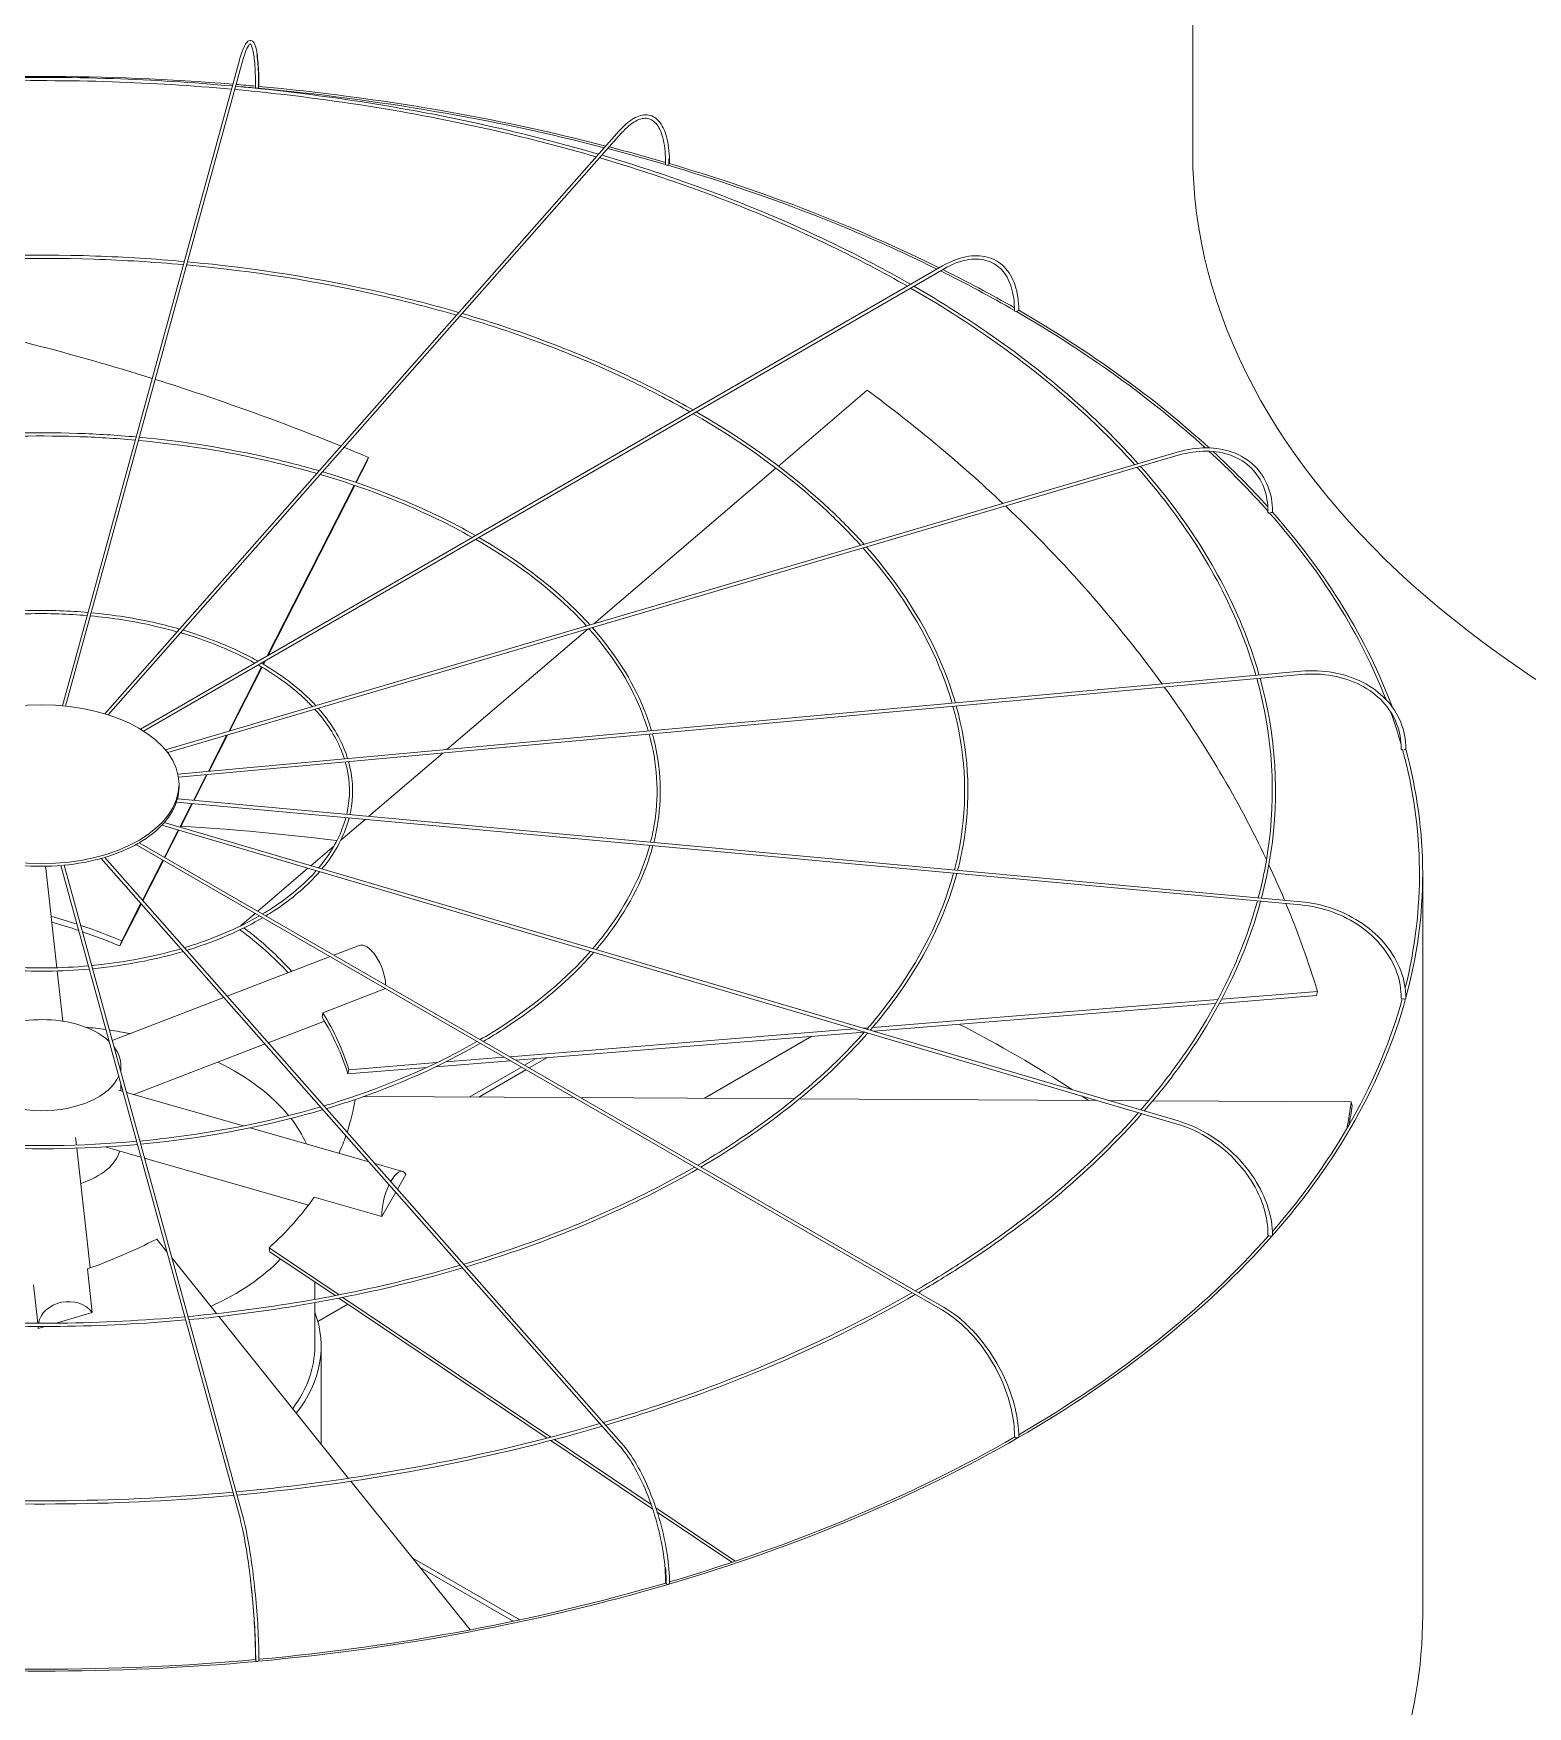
# Model space of a CAD drawing. Header units: millimetres. Extents: x -312439 to 477422, y -331570 to 212570.
# Drawn here: x 399646.1 to 399929.8, y 105899.3 to 106217 of the extents above; entities that cross this region are included whole.
import ezdxf

# ---------------------------------------------------------------- set-up
doc = ezdxf.new("R2010")
doc.units = ezdxf.units.MM

msp = doc.modelspace()

# ---------------------------------------------------------------- linework, layer by layer
at = {"color": 3, "linetype": 'Continuous', "lineweight": 0, "extrusion": (0, 0.816497, 0.57735)}
for p, q in [((399866.231, 106194.235), (399866.231, 106334.975)), ((399909.907, 105916.66), (399909.907, 106057.4))]:
    msp.add_line(p, q, dxfattribs=at)
at = {"color": 0, "linetype": 'Continuous', "lineweight": 0, "extrusion": (0, 0.816497, 0.57735)}
for p, q in [((399685.17, 106211.877), (399651.548, 106089.319)), ((399652.167, 106089.26), (399685.76, 106211.715)), ((399757.309, 106198.478), (399659.627, 106087.793)), ((399660.269, 106087.594), (399757.768, 106198.073)), ((399818.695, 106172.823), (399666.378, 106084.883)), ((399666.969, 106084.517), (399819.001, 106172.292)), ((399804.405, 106149.22), (399787.547, 106134.816)), ((399671.139, 106080.924), (399863.306, 106137.454)), ((399863.479, 106136.867), (399671.548, 106080.406)), ((399707.257, 106131.739), (399709.675, 106136.48)), ((399709.304, 106135.513), (399709.675, 106136.48)), ((399709.304, 106135.513), (399707.361, 106131.704)), ((399787.07, 106134.409), (399752.475, 106104.851)), ((399690.44, 106098.775), (399706.975, 106131.188)), ((399707.08, 106131.153), (399690.614, 106098.876)), ((399751.336, 106103.877), (399724.586, 106081.022)), ((399689.653, 106097.232), (399689.929, 106097.773)), ((399690.103, 106097.873), (399689.747, 106097.176)), ((399886.782, 106095.854), (399673.483, 106076.349)), ((399673.598, 106075.745), (399886.838, 106095.244)), ((399683.134, 106084.452), (399689.374, 106096.685)), ((399689.469, 106096.629), (399683.278, 106084.495)), ((399679.27, 106076.878), (399682.751, 106083.701)), ((399682.895, 106083.744), (399679.399, 106076.89)), ((399723.78, 106080.333), (399709.695, 106068.299)), ((399676.445, 106071.34), (399678.941, 106076.233)), ((399679.07, 106076.245), (399676.562, 106071.329)), ((399673.7, 106073.91), (399673.7, 106074.411)), ((399886.782, 106051.491), (399673.216, 106071.02)), ((399886.838, 106052.101), (399673.397, 106071.618)), ((399673.854, 106066.261), (399676.145, 106070.752)), ((399676.262, 106070.741), (399673.96, 106066.229)), ((399863.306, 106009.89), (399670.449, 106066.624)), ((399863.479, 106010.478), (399670.909, 106067.127)), ((399709.045, 106067.744), (399704.438, 106063.808)), ((399818.695, 105974.522), (399665.528, 106062.953)), ((399666.148, 106063.302), (399819.001, 105975.052)), ((399670.935, 106060.538), (399673.57, 106065.706)), ((399673.677, 106065.674), (399671.029, 106060.484)), ((399658.941, 106060.329), (399757.309, 105948.867)), ((399757.768, 105949.272), (399659.592, 106060.517)), ((399666.773, 106052.38), (399670.656, 106059.992)), ((399670.751, 106059.937), (399666.851, 106052.292)), ((399703.176, 106062.73), (399698.74, 106058.94)), ((399648.387, 106058.396), (399650.481, 106039.563)), ((399651.287, 106058.98), (399685.17, 105935.468)), ((399651.907, 106059.035), (399685.76, 105935.63)), ((399698.184, 106058.465), (399688.644, 106050.314)), ((399666.551, 106051.706), (399662.469, 106043.703)), ((399662.839, 106044.67), (399666.474, 106051.794)), ((399685.432, 106047.529), (399685.446, 106047.581)), ((399688.15, 106049.892), (399685.446, 106047.581)), ((399662.469, 106043.703), (399662.839, 106044.67)), ((399707.907, 106043.804), (399703.113, 106041.96)), ((399702.378, 106041.678), (399682.848, 106034.165)), ((399650.549, 106038.953), (399651.61, 106029.407)), ((399701.012, 106031.028), (399712.902, 106035.602)), ((399889.72, 106034.293), (399871.311, 106032.804)), ((399871.734, 106033.596), (399889.926, 106035.068)), ((399889.72, 106034.293), (399889.926, 106035.068)), ((399682.238, 106033.931), (399661.031, 106025.774)), ((399805.449, 106028.235), (399871.01, 106033.538)), ((399870.582, 106032.745), (399805.64, 106027.492)), ((399701.31, 106029.422), (399690.652, 106025.322)), ((399736.54, 106022.661), (399801.917, 106027.949)), ((399803.619, 106028.087), (399804.583, 106028.165)), ((399690.042, 106025.088), (399665.093, 106015.491)), ((399803.871, 106027.349), (399737.691, 106021.996)), ((399793.912, 106026.544), (399773.53, 106014.777)), ((399705.968, 106020.189), (399722.683, 106021.541)), ((399736.617, 106021.91), (399722.486, 106020.767)), ((399724.347, 106021.675), (399735.465, 106022.575)), ((399741.535, 106022.307), (399739.344, 106021.042)), ((399740.21, 106020.542), (399743.549, 106022.47)), ((399662.658, 106021.064), (399662.658, 106019.845)), ((399720.749, 106020.626), (399705.762, 106019.414)), ((399705.762, 106019.414), (399705.968, 106020.189)), ((399738.731, 106020.689), (399728.921, 106015.025)), ((399730.637, 106015.015), (399739.598, 106020.189)), ((399663.057, 106016.072), (399662.267, 106016.298)), ((399662.658, 106017.53), (399662.658, 106016.187)), ((399685.965, 106009.528), (399663.747, 106015.876)), ((399748.733, 106014.914), (399708.836, 106015.136)), ((399790.592, 106014.682), (399749.97, 106014.908)), ((399848.105, 106014.362), (399791.553, 106014.676)), ((399857.877, 106014.307), (399850.317, 106014.349)), ((399896.338, 106014.094), (399858.673, 106014.303)), ((399896.503, 106013.333), (399896.338, 106014.094)), ((399709.778, 106002.725), (399687.242, 106009.163)), ((399654.224, 106005.899), (399654.068, 106007.303)), ((399656.82, 105982.554), (399654.292, 106005.288)), ((399666.48, 106003.597), (399659.684, 106005.539)), ((399698.29, 105994.51), (399667.169, 106003.4)), ((399716.198, 106000.891), (399710.87, 106002.413)), ((399716.794, 106000.329), (399715.19, 105997.519)), ((399714.869, 105996.956), (399712.237, 105992.346)), ((399712.237, 105992.346), (399699.386, 105996.017)), ((399671.417, 105985.598), (399669.461, 105988.038)), ((399680.807, 105973.891), (399672.383, 105984.395)), ((399690.975, 105985.623), (399690.81, 105986.384)), ((399690.81, 105986.384), (399704.094, 105977.457)), ((399703.344, 105977.311), (399690.975, 105985.623)), ((399657.227, 105974.11), (399656.308, 105982.371)), ((399646.056, 105979.324), (399646.864, 105972.058)), ((399699.482, 105976.592), (399699.482, 105979.906)), ((399704.812, 105976.975), (399744.314, 105950.429)), ((399650.364, 105972.07), (399657.227, 105974.11)), ((399699.482, 105967.621), (399699.482, 105975.97)), ((399705.79, 105975.667), (399700.067, 105972.362)), ((399743.617, 105950.247), (399704.064, 105976.827)), ((399646.932, 105971.446), (399646.974, 105971.063)), ((399646.974, 105971.063), (399648.262, 105971.446)), ((399705.9, 105942.603), (399681.26, 105973.326)), ((399700.707, 105949.078), (399700.707, 105967.621)), ((399763.662, 105936.776), (399744.295, 105949.791)), ((399744.991, 105949.974), (399763.374, 105937.621)), ((399728.972, 105913.834), (399706.343, 105942.05)), ((399764.261, 105937.024), (399779.353, 105926.883)), ((399778.707, 105926.666), (399764.535, 105936.19)), ((399738.42, 105915.733), (399717.988, 105927.53)), ((399719.482, 105925.667), (399737.153, 105915.465))]:
    msp.add_line(p, q, dxfattribs=at)
at = {"color": 0, "linetype": 'Continuous', "lineweight": 0}
for centre, major_axis, ratio, start_param, end_param in [((399647.682, 106057.4), (-262.225, 0), 0.5773503, 4.5737285, 4.8518651), ((399647.682, 106057.4), (-261.613, 0), 0.5773503, 4.556469, 4.5713736), ((399647.682, 106057.4), (-262.225, 0), 0.5773503, 4.5571855, 4.5713361), ((399688.523, 106206.732), (0.306, -0.001), 0.5647458, 3.1415927, 4.5569919), ((399688.523, 106206.732), (0.306, -0.001), 0.5647458, 4.5569919, 6.1277883), ((399647.682, 106057.4), (-261.613, 0), 0.5773503, 4.2918428, 4.5551023), ((399688.571, 106206.907), (0.306, 0), 0.5773503, 5.7174869, 6.2831853), ((399647.682, 106057.4), (-262.225, 0), 0.5773503, 4.2917243, 4.5546375), ((399647.682, 106057.4), (-261.613, 0), 0.5773503, 4.242585, 4.2890574), ((399647.682, 106057.4), (-262.225, 0), 0.5773503, 4.2438111, 4.2889455), ((399766.413, 106192.12), (0.306, -0.003), 0.5659728, 3.1415927, 4.2460434), ((399766.413, 106192.12), (0.306, -0.003), 0.5659728, 4.2460434, 5.8168397), ((399647.682, 106057.4), (-261.613, 0), 0.5773503, 4.0051997, 4.2408431), ((399766.552, 106192.278), (0.306, 0), 0.5773503, 5.290332, 6.2831853), ((399647.682, 106057.4), (-262.225, 0), 0.5773503, 4.0050166, 4.2406095), ((399647.682, 106057.4), (-261.613, 0), 0.5773503, 3.9286416, 4.0018792), ((399647.682, 106057.4), (-262.225, 0), 0.5773503, 3.9309746, 4.001704), ((399832.887, 106164.453), (-0.306, 0), 0.5773503, 1.8326303, 3.1415927), ((399648.052, 106015.683), (-236.033, 90.421), 0.5343599, 4.8289255, 5.0170065), ((399832.67, 106164.328), (0.306, -0.004), 0.5683066, 3.1415927, 3.9346429), ((399832.67, 106164.328), (0.306, -0.004), 0.5683066, 3.9346429, 5.5054392), ((399647.682, 106057.4), (-261.613, 0), 0.5773503, 3.7066773, 3.9265771), ((399647.682, 106057.4), (-262.225, 0), 0.5773503, 3.705131, 3.9265633), ((399648.052, 106015.683), (-236.033, 90.421), 0.5343599, 4.6778989, 4.8264893), ((399647.888, 106015.491), (244.29, -64.884), 0.7560981, 0.9482496, 1.0897919), ((399648.052, 106015.683), (-236.033, 90.421), 0.5343599, 4.655659, 4.6753292), ((399647.682, 106057.4), (-261.613, 0), 0.5773503, 3.6151503, 3.7017035), ((399647.682, 106057.4), (-262.225, 0), 0.5773503, 3.6198551, 3.6998544), ((399647.888, 106015.491), (244.29, -64.884), 0.7560981, 0.7473423, 0.9452164), ((399880.809, 106126.074), (-0.306, 0.005), 0.5715189, 0, 0.4809344), ((399880.809, 106126.074), (-0.306, 0.005), 0.5715189, 0.4809344, 2.0517307), ((399647.682, 106057.4), (-261.613, 0), 0.5773503, 3.3623861, 3.6122993), ((399881.082, 106126.154), (-0.306, 0), 0.5773503, 1.5184711, 3.1415927), ((399647.682, 106057.4), (-262.225, 0), 0.5773503, 3.3525846, 3.6125039), ((399647.888, 106015.491), (244.29, -64.884), 0.7560981, 0.5676523, 0.7441319), ((399647.682, 106057.4), (-261.613, 0), 0.5773503, 3.3053341, 3.3466211), ((399906.117, 106081.104), (-0.306, 0.006), 0.5752952, 0, 0.1678974), ((399906.117, 106081.104), (-0.306, 0.006), 0.5752952, 0.1678974, 1.7386937), ((399647.682, 106057.4), (-261.613, 0), 0.5773503, 2.9976529, 3.2980059), ((399906.419, 106081.132), (-0.306, 0), 0.5773503, 1.2043118, 3.1415927), ((399647.682, 106057.4), (-262.225, 0), 0.5773503, 2.9856485, 3.2984345), ((399647.574, 106073.91), (-26.126, 0), 0.5773503, 2.9880814, 3.1415927), ((399647.574, 106073.91), (-26.126, 0), 0.5773503, 2.6739221, 2.9809447), ((399647.574, 106073.91), (-26.126, 0), 0.5773503, 2.3597628, 2.6667854), ((399647.682, 105916.16), (-261.613, 0), 0.5773503, 4.4965959, 4.611374), ((399647.574, 106073.91), (-26.126, 0), 0.5773503, 2.0456036, 2.3526262), ((399647.574, 106073.91), (-26.126, 0), 0.5773503, 1.7314443, 2.0384669), ((399647.574, 106073.91), (-26.126, 0), 0.5773503, 1.417285, 1.7243076), ((399642.893, 106057.785), (-5.494, -0.611), 0.8148193, 3.1415927, 3.239858), ((399647.888, 106015.491), (244.29, -64.884), 0.7560981, 0.5274276, 0.562586), ((399647.888, 106015.491), (244.29, -64.884), 0.7560981, 0.4379774, 0.5241031), ((399648.052, 106015.683), (56.639, -21.698), 0.5343599, 1.6636456, 1.7494756), ((399647.682, 106014.716), (-56.639, 21.698), 0.5343599, 4.7930664, 4.8825345), ((399648.052, 106015.683), (56.639, -21.698), 0.5343599, 1.5140664, 1.6514841), ((399647.888, 106015.491), (58.621, -15.57), 0.7560981, 1.0889957, 1.0897919), ((399647.888, 106015.491), (58.621, -15.57), 0.7560981, 0.8588781, 1.0770864), ((399647.682, 106014.716), (-56.639, 21.698), 0.5343599, 4.655659, 4.78086), ((399647.682, 106014.716), (58.621, -15.57), 0.7560981, 0.8715668, 1.0888975), ((399709.891, 106038.645), (-1.984, 5.159), 0.4527097, 4.0715694, 6.2831853), ((399647.888, 106015.491), (58.621, -15.57), 0.7560981, 0.4379774, 0.6748983), ((399647.682, 106057.4), (-261.613, 0), 0.5773503, 2.6753447, 2.9836943), ((399647.682, 106057.4), (-262.225, 0), 0.5773503, 2.6707914, 2.9843582), ((399906.117, 106033.82), (-0.306, 0.006), 0.5792658, 0, 1.4246091), ((399906.419, 106033.792), (-0.306, 0), 0.5773503, 0.8901525, 3.1415927), ((399647.682, 106021.064), (-14.976, 0), 0.5773503, 3.6916997, 5.4977871), ((399647.682, 105998.751), (-51.8, 0), 0.5773503, 4.4755897, 4.5522282), ((399647.682, 106014.716), (58.621, -15.57), 0.7560981, 0.4379774, 0.6726233), ((399647.682, 105916.16), (-261.613, 0), 0.5773503, 3.867145, 3.9833748), ((399647.682, 105998.751), (-51.8, 0), 0.5773503, 4.3841689, 4.46244), ((399647.682, 106021.064), (-14.976, 0), 0.5773503, 3.0357663, 3.5615783), ((399647.682, 105998.751), (-51.8, 0), 0.5773503, 3.5810046, 4.0125195), ((399647.682, 106021.064), (-14.976, 0), 0.5773503, 0.1968015, 2.9056449), ((399647.682, 105916.16), (-261.613, 0), 0.5773503, 3.8494737, 3.8569689), ((399647.517, 106015.477), (59.282, 12.821), 0.7719474, 5.8595474, 5.99043), ((399647.517, 106015.477), (247.048, 53.431), 0.7719474, 5.9775334, 6.0030301), ((399647.682, 106014.716), (247.048, 53.431), 0.7719474, 5.9850347, 6.0030301), ((399647.682, 105998.751), (-51.8, 0), 0.5773503, 3.3906549, 3.5616615), ((399647.517, 106015.477), (59.282, 12.821), 0.7719474, 5.7736505, 5.8452628), ((399647.682, 106006.156), (-14.976, 0), 0.5773503, 2.0838772, 2.9778132), ((399714.68, 105995.576), (1.518, 5.315), 0.3621096, 5.9116388, 7.2697762), ((399714.68, 105995.576), (1.518, 5.315), 0.3621096, 1.1204156, 2.3231422), ((399647.517, 106015.477), (59.282, 12.821), 0.7719474, 5.3512156, 5.5881365), ((399647.312, 106015.656), (-56.425, -22.248), 0.5660586, 1.5074553, 1.7443762), ((399647.682, 106057.4), (-262.225, 0), 0.5773503, 2.0421116, 2.6702774), ((399647.682, 106057.4), (-261.613, 0), 0.5773503, 2.358999, 2.669365), ((399880.809, 105988.85), (-0.306, 0.005), 0.5830421, 0, 1.1094484), ((399881.082, 105988.77), (-0.306, 0), 0.5773503, 0.5759933, 3.1415927), ((399647.682, 105998.751), (-51.8, 0), 0.5773503, 2.2375498, 2.6358707), ((399652.471, 105971.647), (5.494, 0.611), 0.8148193, 0.440938, 2.9148909), ((399647.682, 105967.621), (-53.025, 0), 0.5773503, 2.7158894, 3.3569527), ((399652.471, 105971.647), (5.494, 0.611), 0.8148193, 3.0505707, 3.1356266), ((399647.682, 105967.621), (-51.8, 0), 0.5773503, 2.7364581, 3.1415927), ((399647.682, 106057.4), (-261.613, 0), 0.5773503, 2.0437737, 2.355024), ((399832.67, 105950.597), (-0.306, 0.004), 0.5862544, 0, 0.7932918), ((399832.887, 105950.472), (-0.306, 0), 0.5773503, 0.261834, 3.1415927), ((399647.682, 106057.4), (-262.225, 0), 0.5773503, 1.7280308, 2.0415976), ((399647.682, 106057.4), (-261.613, 0), 0.5773503, 1.7289191, 2.0406845), ((399766.413, 105922.804), (-0.306, 0.003), 0.5885883, 0, 0.4763277), ((399766.552, 105922.646), (-0.306, 0), 0.5773503, 0, 3.1415927), ((399647.682, 106057.4), (-262.225, 0), 0.5773503, 1.4139544, 1.727034), ((399647.682, 106057.4), (-261.613, 0), 0.5773503, 1.41439, 1.726367), ((399688.523, 105908.192), (-0.306, 0.001), 0.5898153, 0, 0.1588369), ((399688.571, 105908.017), (-0.306, 0), 0.5773503, 0, 3.1415927)]:
    msp.add_ellipse(centre, major_axis=major_axis, ratio=ratio, start_param=start_param, end_param=end_param, dxfattribs=at)
at = {"color": 3, "linetype": 'Continuous', "lineweight": 0}
for centre, start_param, end_param in [((400128.456, 106194.235), 0, 2.3561945), ((399647.682, 105916.66), 0, 2.3561945), ((399647.682, 105916.66), 2.3561945, 3.1415927)]:
    msp.add_ellipse(centre, major_axis=(-262.225, 0), ratio=0.5773503, start_param=start_param, end_param=end_param, dxfattribs=at)
at = {"color": 0, "linetype": 'Continuous', "lineweight": 0}
msp.add_ellipse((399647.574, 106074.411), major_axis=(-26.126, 0), ratio=0.5773503, dxfattribs=at)
for points, knots in [([(399688.877, 106206.907), (399688.877, 106208.61), (399688.825, 106210.127), (399688.623, 106212.646), (399688.473, 106213.645), (399688.071, 106215.067), (399687.846, 106215.582), (399687.061, 106215.697), (399686.812, 106215.55), (399686.261, 106214.965), (399685.954, 106214.31), (399685.474, 106212.928), (399685.322, 106212.431), (399685.17, 106211.877)], [4.712389, 4.712389, 4.712389, 4.712389, 5.0265482, 5.0265482, 5.3407075, 5.3407075, 5.6548668, 5.6548668, 5.8236028, 5.8236028, 6.1377621, 6.1377621, 6.2831853, 6.2831853, 6.2831853, 6.2831853]), ([(399685.76, 106211.715), (399686.079, 106212.875), (399686.398, 106213.766), (399686.954, 106214.847), (399687.203, 106214.997), (399687.23, 106214.997), (399687.435, 106214.848), (399687.787, 106213.684), (399687.931, 106212.834), (399688.142, 106210.59), (399688.204, 106209.16), (399688.217, 106207.272), (399688.217, 106207.005), (399688.217, 106206.733)], [0, 0, 0, 0, 0.3152669, 0.3152669, 0.6094726, 0.6094726, 0.9267406, 0.9267406, 1.2208373, 1.2208373, 1.5356304, 1.5356304, 1.5863402, 1.5863402, 1.5863402, 1.5863402]), ([(399688.495, 106213.043), (399688.504, 106212.982), (399688.513, 106212.92), (399688.665, 106211.833), (399688.759, 106210.53), (399688.823, 106208.292), (399688.831, 106207.532), (399688.829, 106206.732)], [1.10131175, 1.10131175, 1.10131175, 1.10131175, 1.12076762, 1.12076762, 1.43803566, 1.43803566, 1.5863026, 1.5863026, 1.5863026, 1.5863026]), ([(399683.831, 106206.996), (399676.336, 106207.674), (399668.784, 106208.142), (399644.557, 106208.958), (399627.799, 106208.487), (399611.316, 106206.996)], [5.342386, 5.342386, 5.342386, 5.342386, 5.43953692, 5.43953692, 5.65318828, 5.65318828, 5.65318828, 5.65318828]), ([(399683.666, 106206.396), (399676.148, 106207.074), (399668.573, 106207.54), (399644.454, 106208.339), (399627.832, 106207.871), (399611.481, 106206.396)], [5.34285963, 5.34285963, 5.34285963, 5.34285963, 5.44045758, 5.44045758, 5.65271466, 5.65271466, 5.65271466, 5.65271466]), ([(399752.946, 106193.534), (399746.668, 106195.363), (399740.247, 106197.028), (399717.797, 106202.162), (399701.19, 106204.789), (399684.286, 106206.34)], [5.03043397, 5.03043397, 5.03043397, 5.03043397, 5.12064091, 5.12064091, 5.34017784, 5.34017784, 5.34017784, 5.34017784]), ([(399753.393, 106194.041), (399747.106, 106195.879), (399740.674, 106197.553), (399718.135, 106202.727), (399701.443, 106205.376), (399684.45, 106206.94)], [5.02911205, 5.02911205, 5.02911205, 5.02911205, 5.11935362, 5.11935362, 5.33970837, 5.33970837, 5.33970837, 5.33970837]), ([(399766.858, 106192.278), (399766.858, 106193.993), (399766.708, 106195.542), (399766.111, 106198.168), (399765.666, 106199.246), (399764.486, 106200.831), (399763.737, 106201.337), (399762.097, 106201.622), (399761.237, 106201.448), (399759.424, 106200.528), (399758.459, 106199.742), (399757.435, 106198.619), (399757.372, 106198.549), (399757.309, 106198.478)], [4.712389, 4.712389, 4.712389, 4.712389, 5.0265482, 5.0265482, 5.3407075, 5.3407075, 5.6548668, 5.6548668, 5.9484515, 5.9484515, 6.2626108, 6.2626108, 6.2831853, 6.2831853, 6.2831853, 6.2831853]), ([(399757.768, 106198.073), (399758.682, 106199.108), (399759.59, 106199.874), (399761.274, 106200.796), (399762.039, 106200.952), (399763.381, 106200.717), (399763.978, 106200.323), (399765.005, 106198.925), (399765.421, 106197.92), (399765.974, 106195.417), (399766.114, 106193.926), (399766.107, 106192.219), (399766.107, 106192.171), (399766.107, 106192.123)], [0, 0, 0, 0, 0.3146448, 0.3146448, 0.6289116, 0.6289116, 0.9461796, 0.9461796, 1.2634477, 1.2634477, 1.5772832, 1.5772832, 1.5863402, 1.5863402, 1.5863402, 1.5863402]), ([(399812.046, 106168.984), (399807.444, 106171.613), (399802.651, 106174.132), (399784.153, 106183.071), (399769.33, 106188.724), (399753.595, 106193.344)], [4.71777189, 4.71777189, 4.71777189, 4.71777189, 4.80086127, 4.80086127, 5.02732174, 5.02732174, 5.02732174, 5.02732174]), ([(399812.66, 106169.339), (399808.046, 106171.984), (399803.241, 106174.518), (399784.692, 106183.514), (399769.825, 106189.201), (399754.042, 106193.851)], [4.71590946, 4.71590946, 4.71590946, 4.71590946, 4.79913358, 4.79913358, 5.02600568, 5.02600568, 5.02600568, 5.02600568]), ([(399766.71, 106193.133), (399766.715, 106192.928), (399766.719, 106192.721), (399766.72, 106192.382), (399766.72, 106192.251), (399766.719, 106192.12)], [7.805980691, 7.805980691, 7.805980691, 7.805980691, 7.845140151, 7.845140151, 7.869416781, 7.869416781, 7.869416781, 7.869416781]), ([(399674.688, 106173.668), (399669.104, 106174.172), (399663.479, 106174.519), (399645.361, 106175.131), (399632.807, 106174.781), (399620.459, 106173.668)], [5.34296141, 5.34296141, 5.34296141, 5.34296141, 5.43938168, 5.43938168, 5.65261288, 5.65261288, 5.65261288, 5.65261288]), ([(399674.523, 106173.068), (399668.916, 106173.571), (399663.267, 106173.917), (399645.258, 106174.513), (399632.84, 106174.165), (399620.624, 106173.068)], [5.34359392, 5.34359392, 5.34359392, 5.34359392, 5.44060854, 5.44060854, 5.65198037, 5.65198037, 5.65198037, 5.65198037]), ([(399833.193, 106164.453), (399833.193, 106166.178), (399832.957, 106167.773), (399832.023, 106170.552), (399831.325, 106171.736), (399829.526, 106173.556), (399828.428, 106174.192), (399825.96, 106174.844), (399824.593, 106174.861), (399821.728, 106174.292), (399820.229, 106173.704), (399818.722, 106172.838), (399818.708, 106172.831), (399818.695, 106172.823)], [3.1415927, 3.1415927, 3.1415927, 3.1415927, 3.4557519, 3.4557519, 3.7699112, 3.7699112, 4.0826965, 4.0826965, 4.3954482, 4.3954482, 4.7096075, 4.7096075, 4.712389, 4.712389, 4.712389, 4.712389]), ([(399819.001, 106172.292), (399820.439, 106173.123), (399821.87, 106173.683), (399824.57, 106174.218), (399825.837, 106174.193), (399828.088, 106173.58), (399829.074, 106172.992), (399830.697, 106171.299), (399831.333, 106170.19), (399832.178, 106167.543), (399832.386, 106166.005), (399832.364, 106164.332)], [1.5707963, 1.5707963, 1.5707963, 1.5707963, 1.8880644, 1.8880644, 2.2053324, 2.2053324, 2.5226004, 2.5226004, 2.8398685, 2.8398685, 3.1571365, 3.1571365, 3.1571365, 3.1571365]), ([(399726.413, 106163.469), (399721.759, 106164.82), (399717.001, 106166.051), (399700.24, 106169.882), (399687.803, 106171.849), (399675.143, 106173.012)], [5.03177949, 5.03177949, 5.03177949, 5.03177949, 5.12085286, 5.12085286, 5.34001919, 5.34001919, 5.34001919, 5.34001919]), ([(399726.861, 106163.976), (399722.197, 106165.336), (399717.429, 106166.576), (399700.578, 106170.447), (399688.055, 106172.436), (399675.308, 106173.612)], [5.03001504, 5.03001504, 5.03001504, 5.03001504, 5.11913743, 5.11913743, 5.33939405, 5.33939405, 5.33939405, 5.33939405]), ([(399855.238, 106135.081), (399852.502, 106138.134), (399849.562, 106141.127), (399836.881, 106152.962), (399825.523, 106161.231), (399812.661, 106168.632)], [4.40451603, 4.40451603, 4.40451603, 4.40451603, 4.48100319, 4.48100319, 4.71406654, 4.71406654, 4.71406654, 4.71406654]), ([(399855.888, 106135.272), (399853.156, 106138.334), (399850.222, 106141.336), (399837.532, 106153.232), (399826.156, 106161.545), (399813.273, 106168.986)], [4.40270972, 4.40270972, 4.40270972, 4.40270972, 4.47899466, 4.47899466, 4.71221436, 4.71221436, 4.71221436, 4.71221436]), ([(399770.722, 106145.126), (399767.33, 106147.056), (399763.801, 106148.907), (399749.992, 106155.576), (399738.869, 106159.815), (399727.062, 106163.279)], [4.7196458, 4.7196458, 4.7196458, 4.7196458, 4.80114658, 4.80114658, 5.02763075, 5.02763075, 5.02763075, 5.02763075]), ([(399771.336, 106145.48), (399767.932, 106147.427), (399764.391, 106149.293), (399750.531, 106156.019), (399739.364, 106160.293), (399727.51, 106163.786)], [4.71715813, 4.71715813, 4.71715813, 4.71715813, 4.79884427, 4.79884427, 5.02587671, 5.02587671, 5.02587671, 5.02587671]), ([(399803.171, 106119.764), (399801.16, 106121.995), (399799.005, 106124.183), (399789.539, 106133.012), (399781.004, 106139.219), (399771.338, 106144.774)], [4.40671458, 4.40671458, 4.40671458, 4.40671458, 4.48133637, 4.48133637, 4.71470569, 4.71470569, 4.71470569, 4.71470569]), ([(399803.822, 106119.956), (399801.816, 106122.196), (399799.665, 106124.392), (399790.19, 106133.281), (399781.637, 106139.533), (399771.95, 106145.128)], [4.40429576, 4.40429576, 4.40429576, 4.40429576, 4.47865981, 4.47865981, 4.7122362, 4.7122362, 4.7122362, 4.7122362]), ([(399665.548, 106140.351), (399661.875, 106140.68), (399658.174, 106140.908), (399646.165, 106141.315), (399637.814, 106141.086), (399629.599, 106140.351)], [5.34408303, 5.34408303, 5.34408303, 5.34408303, 5.43906993, 5.43906993, 5.65149126, 5.65149126, 5.65149126, 5.65149126]), ([(399665.384, 106139.751), (399661.687, 106140.08), (399657.962, 106140.306), (399646.062, 106140.697), (399637.847, 106140.47), (399629.764, 106139.751)], [5.34503474, 5.34503474, 5.34503474, 5.34503474, 5.44090812, 5.44090812, 5.65053954, 5.65053954, 5.65053954, 5.65053954]), ([(399699.887, 106133.413), (399696.856, 106134.287), (399693.759, 106135.086), (399682.685, 106137.613), (399674.418, 106138.921), (399666.003, 106139.695)], [5.03439168, 5.03439168, 5.03439168, 5.03439168, 5.12127422, 5.12127422, 5.3396756, 5.3396756, 5.3396756, 5.3396756]), ([(399700.336, 106133.92), (399697.294, 106134.804), (399694.186, 106135.61), (399683.023, 106138.178), (399674.67, 106139.508), (399666.168, 106140.295)], [5.03173968, 5.03173968, 5.03173968, 5.03173968, 5.11870396, 5.11870396, 5.33874043, 5.33874043, 5.33874043, 5.33874043]), ([(399881.388, 106126.154), (399881.388, 106127.887), (399881.088, 106129.537), (399879.913, 106132.506), (399879.037, 106133.825), (399876.796, 106135.992), (399875.432, 106136.84), (399872.361, 106137.981), (399870.654, 106138.275), (399867.065, 106138.288), (399865.184, 106138.007), (399863.306, 106137.454)], [4.712389, 4.712389, 4.712389, 4.712389, 5.0265482, 5.0265482, 5.3407075, 5.3407075, 5.6548668, 5.6548668, 5.969026, 5.969026, 6.2831853, 6.2831853, 6.2831853, 6.2831853]), ([(399863.479, 106136.867), (399865.294, 106137.401), (399867.107, 106137.668), (399870.542, 106137.645), (399872.163, 106137.355), (399875.055, 106136.255), (399876.326, 106135.445), (399878.401, 106133.387), (399879.205, 106132.138), (399880.27, 106129.315), (399880.531, 106127.74), (399880.503, 106126.079)], [6.2831853, 6.2831853, 6.2831853, 6.2831853, 6.6004533, 6.6004533, 6.9177214, 6.9177214, 7.2349894, 7.2349894, 7.5522575, 7.5522575, 7.8695255, 7.8695255, 7.8695255, 7.8695255]), ([(399729.407, 106121.273), (399727.222, 106122.507), (399724.953, 106123.692), (399715.833, 106128.092), (399708.414, 106130.916), (399700.537, 106133.224)], [4.72327264, 4.72327264, 4.72327264, 4.72327264, 4.80171455, 4.80171455, 5.02817129, 5.02817129, 5.02817129, 5.02817129]), ([(399730.023, 106121.628), (399727.826, 106122.878), (399725.544, 106124.079), (399716.372, 106128.534), (399708.909, 106131.394), (399700.985, 106133.73)], [4.71952861, 4.71952861, 4.71952861, 4.71952861, 4.7982649, 4.7982649, 5.02554265, 5.02554265, 5.02554265, 5.02554265]), ([(399878.24, 106095.073), (399877.352, 106098.181), (399876.275, 106101.272), (399870.697, 106114.809), (399864.196, 106124.985), (399855.689, 106134.575)], [4.09036759, 4.09036759, 4.09036759, 4.09036759, 4.16055829, 4.16055829, 4.40029723, 4.40029723, 4.40029723, 4.40029723]), ([(399878.86, 106095.129), (399877.974, 106098.248), (399876.9, 106101.349), (399871.327, 106114.939), (399864.831, 106125.149), (399856.338, 106134.766)], [4.08953528, 4.08953528, 4.08953528, 4.08953528, 4.15944113, 4.15944113, 4.39851052, 4.39851052, 4.39851052, 4.39851052]), ([(399751.11, 106104.449), (399749.825, 106105.861), (399748.452, 106107.248), (399742.199, 106113.07), (399736.49, 106117.214), (399730.024, 106120.922)], [4.41096312, 4.41096312, 4.41096312, 4.41096312, 4.4820009, 4.4820009, 4.71586354, 4.71586354, 4.71586354, 4.71586354]), ([(399751.763, 106104.641), (399750.481, 106106.062), (399749.112, 106107.456), (399742.85, 106113.34), (399737.124, 106117.529), (399730.637, 106121.275)], [4.40730528, 4.40730528, 4.40730528, 4.40730528, 4.47799052, 4.47799052, 4.71216027, 4.71216027, 4.71216027, 4.71216027]), ([(399820.528, 106089.795), (399819.874, 106092.057), (399819.085, 106094.306), (399814.92, 106104.406), (399810.028, 106112.053), (399803.623, 106119.259)], [4.09258463, 4.09258463, 4.09258463, 4.09258463, 4.16074385, 4.16074385, 4.40108815, 4.40108815, 4.40108815, 4.40108815]), ([(399821.149, 106089.852), (399820.496, 106092.124), (399819.71, 106094.383), (399815.55, 106104.536), (399810.663, 106112.217), (399804.272, 106119.45)], [4.09145544, 4.09145544, 4.09145544, 4.09145544, 4.15925512, 4.15925512, 4.39870409, 4.39870409, 4.39870409, 4.39870409]), ([(399656.408, 106107.034), (399654.645, 106107.189), (399652.87, 106107.297), (399646.969, 106107.5), (399642.822, 106107.391), (399638.739, 106107.034)], [5.34742678, 5.34742678, 5.34742678, 5.34742678, 5.43812478, 5.43812478, 5.64814751, 5.64814751, 5.64814751, 5.64814751]), ([(399656.244, 106106.434), (399654.457, 106106.588), (399652.658, 106106.695), (399646.866, 106106.882), (399642.855, 106106.775), (399638.904, 106106.434)], [5.34934775, 5.34934775, 5.34934775, 5.34934775, 5.44178794, 5.44178794, 5.64622654, 5.64622654, 5.64622654, 5.64622654]), ([(399673.361, 106103.355), (399671.953, 106103.754), (399670.517, 106104.119), (399665.13, 106105.344), (399661.033, 106105.992), (399656.863, 106106.378)], [5.04221465, 5.04221465, 5.04221465, 5.04221465, 5.12251796, 5.12251796, 5.33864709, 5.33864709, 5.33864709, 5.33864709]), ([(399673.81, 106103.864), (399672.391, 106104.271), (399670.945, 106104.645), (399665.468, 106105.909), (399661.286, 106106.579), (399657.028, 106106.978)], [5.03687901, 5.03687901, 5.03687901, 5.03687901, 5.11739529, 5.11739529, 5.33679188, 5.33679188, 5.33679188, 5.33679188]), ([(399763.441, 106084.575), (399763.021, 106086.004), (399762.522, 106087.424), (399759.775, 106094.14), (399756.499, 106099.29), (399752.214, 106104.136)], [4.09510983, 4.09510983, 4.09510983, 4.09510983, 4.15888353, 4.15888353, 4.39893942, 4.39893942, 4.39893942, 4.39893942]), ([(399688.089, 106097.418), (399687.114, 106097.957), (399686.106, 106098.476), (399681.675, 106100.607), (399677.958, 106102.017), (399674.013, 106103.168)], [4.73414686, 4.73414686, 4.73414686, 4.73414686, 4.80339703, 4.80339703, 5.02979007, 5.02979007, 5.02979007, 5.02979007]), ([(399688.707, 106097.774), (399687.719, 106098.329), (399686.697, 106098.863), (399682.214, 106101.05), (399678.453, 106102.494), (399674.46, 106103.675)], [4.72658474, 4.72658474, 4.72658474, 4.72658474, 4.79652126, 4.79652126, 5.0245472, 5.0245472, 5.0245472, 5.0245472]), ([(399762.819, 106084.518), (399762.398, 106085.937), (399761.897, 106087.348), (399759.145, 106094.01), (399755.864, 106099.125), (399751.565, 106103.945)], [4.09685918, 4.09685918, 4.09685918, 4.09685918, 4.16111414, 4.16111414, 4.40251946, 4.40251946, 4.40251946, 4.40251946]), ([(399699.044, 106089.133), (399698.486, 106089.727), (399697.897, 106090.311), (399694.859, 106093.128), (399691.977, 106095.209), (399688.71, 106097.069)], [4.42373247, 4.42373247, 4.42373247, 4.42373247, 4.48397953, 4.48397953, 4.71933502, 4.71933502, 4.71933502, 4.71933502]), ([(399699.701, 106089.326), (399699.146, 106089.928), (399698.559, 106090.52), (399695.511, 106093.398), (399692.611, 106095.524), (399689.324, 106097.423)], [4.41624247, 4.41624247, 4.41624247, 4.41624247, 4.47598634, 4.47598634, 4.71193426, 4.71193426, 4.71193426, 4.71193426]), ([(399879.29, 106052.791), (399880.043, 106055.654), (399880.638, 106058.531), (399882.735, 106072.447), (399882.046, 106083.598), (399879.028, 106094.53)], [3.77616248, 3.77616248, 3.77616248, 3.77616248, 3.84020832, 3.84020832, 4.08505688, 4.08505688, 4.08505688, 4.08505688]), ([(399906.725, 106081.132), (399906.725, 106082.868), (399906.393, 106084.576), (399905.094, 106087.762), (399904.128, 106089.24), (399901.663, 106091.818), (399900.165, 106092.919), (399896.785, 106094.64), (399894.904, 106095.26), (399890.942, 106095.962), (399888.862, 106096.044), (399886.782, 106095.854)], [4.712389, 4.712389, 4.712389, 4.712389, 5.0265482, 5.0265482, 5.3407075, 5.3407075, 5.6548668, 5.6548668, 5.969026, 5.969026, 6.2831853, 6.2831853, 6.2831853, 6.2831853]), ([(399886.838, 106095.244), (399888.854, 106095.428), (399890.868, 106095.346), (399894.692, 106094.658), (399896.5, 106094.052), (399899.732, 106092.381), (399901.154, 106091.317), (399903.472, 106088.838), (399904.369, 106087.424), (399905.554, 106084.386), (399905.842, 106082.762), (399905.811, 106081.11)], [0, 0, 0, 0, 0.317268, 0.317268, 0.6345361, 0.6345361, 0.9518041, 0.9518041, 1.2690722, 1.2690722, 1.5863402, 1.5863402, 1.5863402, 1.5863402]), ([(399878.671, 106052.847), (399879.427, 106055.703), (399880.023, 106058.573), (399882.125, 106072.451), (399881.435, 106083.568), (399878.408, 106094.473)], [3.77541609, 3.77541609, 3.77541609, 3.77541609, 3.83978539, 3.83978539, 4.08585643, 4.08585643, 4.08585643, 4.08585643]), ([(399705.103, 106079.24), (399704.919, 106079.816), (399704.708, 106080.389), (399703.369, 106083.614), (399701.699, 106086.198), (399699.506, 106088.63)], [4.10975269, 4.10975269, 4.10975269, 4.10975269, 4.16221832, 4.16221832, 4.40682155, 4.40682155, 4.40682155, 4.40682155]), ([(399705.727, 106079.298), (399705.544, 106079.883), (399705.334, 106080.466), (399704, 106083.745), (399702.335, 106086.362), (399700.157, 106088.822)], [4.10592526, 4.10592526, 4.10592526, 4.10592526, 4.15777238, 4.15777238, 4.39963811, 4.39963811, 4.39963811, 4.39963811]), ([(399820.967, 106058.124), (399821.508, 106060.198), (399821.937, 106062.281), (399823.507, 106072.64), (399822.984, 106080.997), (399820.699, 106089.196)], [3.77736844, 3.77736844, 3.77736844, 3.77736844, 3.83971259, 3.83971259, 4.08656564, 4.08656564, 4.08656564, 4.08656564]), ([(399821.585, 106058.068), (399822.124, 106060.148), (399822.553, 106062.239), (399824.118, 106072.636), (399823.596, 106081.027), (399821.319, 106089.253)], [3.77834287, 3.77834287, 3.77834287, 3.77834287, 3.84027623, 3.84027623, 4.08549455, 4.08549455, 4.08549455, 4.08549455]), ([(399763.258, 106063.401), (399763.587, 106064.696), (399763.851, 106065.997), (399764.89, 106072.837), (399764.534, 106078.431), (399762.992, 106083.919)], [3.78111281, 3.78111281, 3.78111281, 3.78111281, 3.83956511, 3.83956511, 4.08781837, 4.08781837, 4.08781837, 4.08781837]), ([(399763.875, 106063.345), (399764.203, 106064.647), (399764.466, 106065.955), (399765.5, 106072.832), (399765.146, 106078.461), (399763.612, 106083.976)], [3.78251471, 3.78251471, 3.78251471, 3.78251471, 3.8404098, 3.8404098, 4.0861992, 4.0861992, 4.0861992, 4.0861992]), ([(399705.544, 106068.679), (399705.665, 106069.195), (399705.765, 106069.712), (399706.272, 106073.033), (399706.084, 106075.864), (399705.285, 106078.642)], [3.79241111, 3.79241111, 3.79241111, 3.79241111, 3.83910744, 3.83910744, 4.09159713, 4.09159713, 4.09159713, 4.09159713]), ([(399706.16, 106068.622), (399706.28, 106069.145), (399706.38, 106069.67), (399706.883, 106073.029), (399706.696, 106075.895), (399705.906, 106078.699)], [3.79485754, 3.79485754, 3.79485754, 3.79485754, 3.8407928, 3.8407928, 4.08828416, 4.08828416, 4.08828416, 4.08828416]), ([(399700.212, 106058.507), (399700.593, 106058.959), (399700.956, 106059.415), (399703.266, 106062.5), (399704.643, 106065.264), (399705.394, 106068.078)], [3.47410339, 3.47410339, 3.47410339, 3.47410339, 3.51894345, 3.51894345, 3.77424927, 3.77424927, 3.77424927, 3.77424927]), ([(399700.853, 106058.318), (399701.196, 106058.733), (399701.525, 106059.151), (399703.844, 106062.265), (399705.252, 106065.112), (399706.012, 106068.021)], [3.48078418, 3.48078418, 3.48078418, 3.48078418, 3.52099532, 3.52099532, 3.77722211, 3.77722211, 3.77722211, 3.77722211]), ([(399752.274, 106043.191), (399753.22, 106044.288), (399754.114, 106045.399), (399758.846, 106051.728), (399761.588, 106057.212), (399763.1, 106062.801)], [3.46491265, 3.46491265, 3.46491265, 3.46491265, 3.51947788, 3.51947788, 3.77207122, 3.77207122, 3.77207122, 3.77207122]), ([(399752.919, 106043.002), (399753.825, 106044.061), (399754.683, 106045.135), (399759.424, 106051.493), (399762.197, 106057.06), (399763.719, 106062.744)], [3.46836695, 3.46836695, 3.46836695, 3.46836695, 3.52050672, 3.52050672, 3.77360482, 3.77360482, 3.77360482, 3.77360482]), ([(399689.588, 106049.769), (399690.184, 106050.123), (399690.766, 106050.484), (399694.667, 106053.016), (399697.511, 106055.425), (399699.773, 106057.997)], [3.15594616, 3.15594616, 3.15594616, 3.15594616, 3.1998122, 3.1998122, 3.45718678, 3.45718678, 3.45718678, 3.45718678]), ([(399690.195, 106049.419), (399690.7, 106049.723), (399691.195, 106050.033), (399695.14, 106052.594), (399698.088, 106055.108), (399700.42, 106057.807)], [3.16311142, 3.16311142, 3.16311142, 3.16311142, 3.20013863, 3.20013863, 3.46418527, 3.46418527, 3.46418527, 3.46418527]), ([(399804.333, 106027.877), (399805.846, 106029.618), (399807.272, 106031.383), (399814.426, 106040.956), (399818.533, 106049.159), (399820.807, 106057.524)], [3.46185589, 3.46185589, 3.46185589, 3.46185589, 3.51965328, 3.51965328, 3.77134922, 3.77134922, 3.77134922, 3.77134922]), ([(399804.979, 106027.687), (399806.452, 106029.391), (399807.842, 106031.119), (399815.004, 106040.721), (399819.142, 106049.008), (399821.426, 106057.467)], [3.46418406, 3.46418406, 3.46418406, 3.46418406, 3.52033986, 3.52033986, 3.7723822, 3.7723822, 3.7723822, 3.7723822]), ([(399856.384, 106012.565), (399858.467, 106014.952), (399860.428, 106017.375), (399870.003, 106030.192), (399875.475, 106041.111), (399878.51, 106052.247)], [3.46025293, 3.46025293, 3.46025293, 3.46025293, 3.51974047, 3.51974047, 3.77090484, 3.77090484, 3.77090484, 3.77090484]), ([(399857.03, 106012.375), (399859.073, 106014.726), (399860.997, 106017.111), (399870.581, 106029.957), (399876.084, 106040.96), (399879.129, 106052.191)], [3.4620089, 3.4620089, 3.4620089, 3.4620089, 3.52025567, 3.52025567, 3.77168417, 3.77168417, 3.77168417, 3.77168417]), ([(399886.782, 106051.491), (399888.798, 106051.306), (399890.814, 106050.855), (399894.645, 106049.465), (399896.459, 106048.526), (399899.703, 106046.256), (399901.132, 106044.925), (399903.463, 106042.007), (399904.364, 106040.42), (399905.554, 106037.152), (399905.842, 106035.471), (399905.811, 106033.826)], [6.2831853, 6.2831853, 6.2831853, 6.2831853, 6.6004533, 6.6004533, 6.9177214, 6.9177214, 7.2349894, 7.2349894, 7.5522575, 7.5522575, 7.8695255, 7.8695255, 7.8695255, 7.8695255]), ([(399906.725, 106033.792), (399906.725, 106035.529), (399906.393, 106037.293), (399905.099, 106040.703), (399904.138, 106042.349), (399901.686, 106045.364), (399900.194, 106046.732), (399896.827, 106049.063), (399894.951, 106050.024), (399890.996, 106051.448), (399888.918, 106051.911), (399886.838, 106052.101)], [4.712389, 4.712389, 4.712389, 4.712389, 5.0265482, 5.0265482, 5.3407075, 5.3407075, 5.6548668, 5.6548668, 5.969026, 5.969026, 6.2831853, 6.2831853, 6.2831853, 6.2831853]), ([(399674.724, 106043.371), (399675.464, 106043.594), (399676.196, 106043.827), (399681.321, 106045.538), (399685.387, 106047.341), (399688.98, 106049.413)], [2.837842, 2.837842, 2.837842, 2.837842, 2.88061564, 2.88061564, 3.14113288, 3.14113288, 3.14113288, 3.14113288]), ([(399675.169, 106042.866), (399675.802, 106043.059), (399676.428, 106043.259), (399681.635, 106044.993), (399685.866, 106046.88), (399689.591, 106049.06)], [2.84298262, 2.84298262, 2.84298262, 2.84298262, 2.8793398, 2.8793398, 3.14846238, 3.14846238, 3.14846238, 3.14846238]), ([(399657.135, 106039.975), (399657.931, 106040.051), (399658.723, 106040.136), (399664.565, 106040.838), (399669.477, 106041.832), (399674.077, 106043.178)], [2.52003494, 2.52003494, 2.52003494, 2.52003494, 2.56128493, 2.56128493, 2.82541727, 2.82541727, 2.82541727, 2.82541727]), ([(399657.3, 106039.375), (399658.014, 106039.444), (399658.725, 106039.521), (399664.673, 106040.226), (399669.764, 106041.26), (399674.524, 106042.672)], [2.52186126, 2.52186126, 2.52186126, 2.52186126, 2.55867334, 2.55867334, 2.83065097, 2.83065097, 2.83065097, 2.83065097]), ([(399730.903, 106025.916), (399732.302, 106026.735), (399733.665, 106027.575), (399741.632, 106032.745), (399747.308, 106037.548), (399751.831, 106042.683)], [3.14877196, 3.14877196, 3.14877196, 3.14877196, 3.19991213, 3.19991213, 3.45646828, 3.45646828, 3.45646828, 3.45646828]), ([(399731.513, 106025.564), (399732.819, 106026.334), (399734.094, 106027.123), (399742.105, 106032.324), (399747.885, 106037.232), (399752.479, 106042.493)], [3.15241617, 3.15241617, 3.15241617, 3.15241617, 3.2000755, 3.2000755, 3.46000178, 3.46000178, 3.46000178, 3.46000178]), ([(399638.467, 106039.318), (399639.183, 106039.253), (399639.901, 106039.196), (399645.954, 106038.781), (399651.374, 106038.839), (399656.681, 106039.318)], [2.20116261, 2.20116261, 2.20116261, 2.20116261, 2.23802396, 2.23802396, 2.51122637, 2.51122637, 2.51122637, 2.51122637]), ([(399638.631, 106039.918), (399639.382, 106039.851), (399640.135, 106039.792), (399646.081, 106039.398), (399651.352, 106039.458), (399656.516, 106039.918)], [2.2030547, 2.2030547, 2.2030547, 2.2030547, 2.24193573, 2.24193573, 2.50933428, 2.50933428, 2.50933428, 2.50933428]), ([(399700.869, 106030.153), (399700.927, 106030.372), (399700.973, 106030.624), (399701.005, 106030.943), (399701.009, 106030.985), (399701.012, 106031.028)], [27.2141577, 27.2141577, 27.2141577, 27.2141577, 28.9150445, 28.9150445, 29.1719106, 29.1719106, 29.1719106, 29.1719106]), ([(399701.249, 106013.315), (399702.901, 106013.807), (399704.533, 106014.322), (399714.956, 106017.8), (399723.098, 106021.409), (399730.293, 106025.561)], [2.8326444, 2.8326444, 2.8326444, 2.8326444, 2.88031456, 2.88031456, 3.14136267, 3.14136267, 3.14136267, 3.14136267]), ([(399701.696, 106012.809), (399703.239, 106013.272), (399704.765, 106013.754), (399715.27, 106017.255), (399723.577, 106020.948), (399730.905, 106025.207)], [2.83524734, 2.83524734, 2.83524734, 2.83524734, 2.87967423, 2.87967423, 3.14504801, 3.14504801, 3.14504801, 3.14504801]), ([(399772.217, 106002.063), (399774.42, 106003.347), (399776.563, 106004.665), (399788.597, 106012.475), (399797.104, 106019.672), (399803.889, 106027.369)], [3.14637947, 3.14637947, 3.14637947, 3.14637947, 3.19994276, 3.19994276, 3.45622926, 3.45622926, 3.45622926, 3.45622926]), ([(399772.828, 106001.71), (399774.937, 106002.946), (399776.992, 106004.213), (399789.07, 106012.053), (399797.681, 106019.356), (399804.537, 106027.179)], [3.14882268, 3.14882268, 3.14882268, 3.14882268, 3.20005174, 3.20005174, 3.4585926, 3.4585926, 3.4585926, 3.4585926]), ([(399666.275, 106006.658), (399667.969, 106006.816), (399669.658, 106006.996), (399681.491, 106008.413), (399691.361, 106010.411), (399700.601, 106013.123)], [2.51666009, 2.51666009, 2.51666009, 2.51666009, 2.56064993, 2.56064993, 2.826424, 2.826424, 2.826424, 2.826424]), ([(399666.44, 106006.058), (399668.053, 106006.21), (399669.66, 106006.381), (399681.599, 106007.801), (399691.648, 106009.84), (399701.049, 106012.616)], [2.517588, 2.517588, 2.517588, 2.517588, 2.55933958, 2.55933958, 2.82905034, 2.82905034, 2.82905034, 2.82905034]), ([(399813.521, 105978.216), (399816.531, 105979.967), (399819.458, 105981.765), (399835.558, 105992.213), (399846.894, 106001.802), (399855.938, 106012.057)], [3.14512292, 3.14512292, 3.14512292, 3.14512292, 3.19995757, 3.19995757, 3.45603404, 3.45603404, 3.45603404, 3.45603404]), ([(399814.132, 105977.864), (399817.049, 105979.566), (399819.887, 105981.313), (399836.031, 105991.792), (399847.471, 106001.485), (399856.586, 106011.867)], [3.14696065, 3.14696065, 3.14696065, 3.14696065, 3.20003933, 3.20003933, 3.45780979, 3.45780979, 3.45780979, 3.45780979]), ([(399863.306, 106009.89), (399865.122, 106009.356), (399866.94, 106008.555), (399870.399, 106006.496), (399872.038, 106005.24), (399874.972, 106002.399), (399876.265, 106000.814), (399878.376, 105997.478), (399879.193, 105995.727), (399880.27, 105992.237), (399880.531, 105990.499), (399880.503, 105988.855)], [6.2831853, 6.2831853, 6.2831853, 6.2831853, 6.6004533, 6.6004533, 6.9177214, 6.9177214, 7.2349894, 7.2349894, 7.5522575, 7.5522575, 7.8695255, 7.8695255, 7.8695255, 7.8695255]), ([(399881.388, 105988.77), (399881.388, 105990.502), (399881.089, 105992.317), (399879.926, 105995.938), (399879.063, 105997.743), (399876.859, 106001.172), (399875.517, 106002.795), (399872.486, 106005.705), (399870.797, 106006.991), (399867.232, 106009.101), (399865.357, 106009.925), (399863.479, 106010.478)], [4.712389, 4.712389, 4.712389, 4.712389, 5.0265482, 5.0265482, 5.3407075, 5.3407075, 5.6548668, 5.6548668, 5.969026, 5.969026, 6.2831853, 6.2831853, 6.2831853, 6.2831853]), ([(399629.327, 106006.001), (399630.83, 106005.864), (399632.337, 106005.745), (399644.467, 106004.92), (399655.257, 106005.041), (399665.82, 106006.001)], [2.20014358, 2.20014358, 2.20014358, 2.20014358, 2.23901367, 2.23901367, 2.5122454, 2.5122454, 2.5122454, 2.5122454]), ([(399629.491, 106006.601), (399631.029, 106006.462), (399632.571, 106006.341), (399644.594, 106005.538), (399655.236, 106005.66), (399665.656, 106006.601)], [2.20108803, 2.20108803, 2.20108803, 2.20108803, 2.24097619, 2.24097619, 2.51130095, 2.51130095, 2.51130095, 2.51130095]), ([(399727.774, 105983.259), (399730.338, 105984.02), (399732.87, 105984.817), (399748.591, 105990.062), (399760.809, 105995.477), (399771.606, 106001.709)], [2.8309089, 2.8309089, 2.8309089, 2.8309089, 2.8802112, 2.8802112, 3.14143931, 3.14143931, 3.14143931, 3.14143931]), ([(399728.221, 105982.753), (399730.676, 105983.484), (399733.102, 105984.249), (399748.905, 105989.517), (399761.288, 105995.016), (399772.218, 106001.355)], [2.8326515, 2.8326515, 2.8326515, 2.8326515, 2.87978381, 2.87978381, 3.14390081, 3.14390081, 3.14390081, 3.14390081]), ([(399675.415, 105973.341), (399678.008, 105973.581), (399680.592, 105973.856), (399698.417, 105975.987), (399713.245, 105978.991), (399727.126, 105983.067)], [2.51553267, 2.51553267, 2.51553267, 2.51553267, 2.56043494, 2.56043494, 2.82676017, 2.82676017, 2.82676017, 2.82676017]), ([(399675.58, 105972.741), (399678.091, 105972.975), (399680.594, 105973.24), (399698.525, 105975.375), (399713.533, 105978.419), (399727.573, 105982.561)], [2.51615458, 2.51615458, 2.51615458, 2.51615458, 2.55956039, 2.55956039, 2.82851318, 2.82851318, 2.82851318, 2.82851318]), ([(399754.291, 105953.212), (399757.77, 105954.242), (399761.204, 105955.323), (399782.222, 105962.334), (399798.512, 105969.553), (399812.909, 105977.862)], [2.83000203, 2.83000203, 2.83000203, 2.83000203, 2.88015896, 2.88015896, 3.14141755, 3.14141755, 3.14141755, 3.14141755]), ([(399754.738, 105952.706), (399758.108, 105953.707), (399761.436, 105954.755), (399782.536, 105961.789), (399798.992, 105969.092), (399813.522, 105977.509)], [2.83131179, 2.83131179, 2.83131179, 2.83131179, 2.87983823, 2.87983823, 3.14326557, 3.14326557, 3.14326557, 3.14326557]), ([(399818.695, 105974.522), (399820.133, 105973.692), (399821.576, 105972.593), (399824.322, 105969.966), (399825.626, 105968.438), (399827.959, 105965.108), (399828.988, 105963.306), (399830.669, 105959.612), (399831.32, 105957.719), (399832.179, 105954.037), (399832.386, 105952.247), (399832.364, 105950.601)], [1.5707963, 1.5707963, 1.5707963, 1.5707963, 1.8880644, 1.8880644, 2.2053324, 2.2053324, 2.5226004, 2.5226004, 2.8398685, 2.8398685, 3.1571365, 3.1571365, 3.1571365, 3.1571365]), ([(399833.193, 105950.472), (399833.193, 105952.197), (399832.957, 105954.052), (399832.038, 105957.847), (399831.356, 105959.787), (399829.612, 105963.565), (399828.55, 105965.404), (399826.15, 105968.803), (399824.811, 105970.364), (399821.984, 105973.057), (399820.495, 105974.189), (399819.001, 105975.052)], [3.1415927, 3.1415927, 3.1415927, 3.1415927, 3.4557519, 3.4557519, 3.7699112, 3.7699112, 4.0840704, 4.0840704, 4.3982297, 4.3982297, 4.712389, 4.712389, 4.712389, 4.712389]), ([(399620.187, 105972.684), (399622.476, 105972.476), (399624.773, 105972.293), (399642.98, 105971.059), (399659.141, 105971.244), (399674.96, 105972.684)], [2.19980176, 2.19980176, 2.19980176, 2.19980176, 2.23934285, 2.23934285, 2.51258722, 2.51258722, 2.51258722, 2.51258722]), ([(399620.352, 105973.284), (399622.676, 105973.073), (399625.007, 105972.89), (399643.107, 105971.677), (399659.119, 105971.863), (399674.796, 105973.284)], [2.20043103, 2.20043103, 2.20043103, 2.20043103, 2.24065263, 2.24065263, 2.51195795, 2.51195795, 2.51195795, 2.51195795]), ([(399684.552, 105940.035), (399688.045, 105940.358), (399691.525, 105940.727), (399715.34, 105943.573), (399735.123, 105947.58), (399753.643, 105953.021)], [2.51495522, 2.51495522, 2.51495522, 2.51495522, 2.56032682, 2.56032682, 2.8268898, 2.8268898, 2.8268898, 2.8268898]), ([(399684.716, 105939.435), (399688.128, 105939.752), (399691.527, 105940.112), (399715.448, 105942.961), (399735.411, 105947.009), (399754.09, 105952.514)], [2.51542291, 2.51542291, 2.51542291, 2.51542291, 2.55967055, 2.55967055, 2.82820543, 2.82820543, 2.82820543, 2.82820543]), ([(399757.309, 105948.867), (399758.223, 105947.831), (399759.144, 105946.527), (399760.905, 105943.5), (399761.744, 105941.776), (399763.249, 105938.09), (399763.914, 105936.129), (399765.001, 105932.169), (399765.423, 105930.171), (399765.982, 105926.339), (399766.119, 105924.506), (399766.107, 105922.835), (399766.107, 105922.821), (399766.107, 105922.806)], [6.2831853, 6.2831853, 6.2831853, 6.2831853, 6.5978301, 6.5978301, 6.9149527, 6.9149527, 7.2322207, 7.2322207, 7.5494887, 7.5494887, 7.8667568, 7.8667568, 7.8695255, 7.8695255, 7.8695255, 7.8695255]), ([(399766.858, 105922.646), (399766.858, 105924.362), (399766.707, 105926.243), (399766.12, 105930.159), (399765.684, 105932.193), (399764.568, 105936.22), (399763.888, 105938.212), (399762.351, 105941.961), (399761.494, 105943.718), (399759.683, 105946.83), (399758.729, 105948.184), (399757.768, 105949.272)], [4.712389, 4.712389, 4.712389, 4.712389, 5.0265482, 5.0265482, 5.3407075, 5.3407075, 5.6548668, 5.6548668, 5.969026, 5.969026, 6.2831853, 6.2831853, 6.2831853, 6.2831853]), ([(399611.05, 105939.378), (399614.125, 105939.098), (399617.209, 105938.853), (399641.492, 105937.21), (399663.022, 105937.458), (399684.097, 105939.378)], [2.19964371, 2.19964371, 2.19964371, 2.19964371, 2.23950729, 2.23950729, 2.51274527, 2.51274527, 2.51274527, 2.51274527]), ([(399611.215, 105939.978), (399614.325, 105939.696), (399617.444, 105939.45), (399641.619, 105937.827), (399663, 105938.077), (399683.932, 105939.978)], [2.20011555, 2.20011555, 2.20011555, 2.20011555, 2.24049017, 2.24049017, 2.51227343, 2.51227343, 2.51227343, 2.51227343]), ([(399685.17, 105935.468), (399685.488, 105934.308), (399685.808, 105932.877), (399686.419, 105929.611), (399686.709, 105927.774), (399687.23, 105923.885), (399687.46, 105921.835), (399687.835, 105917.725), (399687.981, 105915.667), (399688.174, 105911.749), (399688.221, 105909.89), (399688.217, 105908.214), (399688.217, 105908.204), (399688.217, 105908.193)], [0, 0, 0, 0, 0.3152669, 0.3152669, 0.6325349, 0.6325349, 0.949803, 0.949803, 1.267071, 1.267071, 1.584339, 1.584339, 1.5863402, 1.5863402, 1.5863402, 1.5863402]), ([(399688.877, 105908.017), (399688.877, 105909.721), (399688.825, 105911.611), (399688.624, 105915.582), (399688.474, 105917.662), (399688.091, 105921.81), (399687.858, 105923.878), (399687.33, 105927.801), (399687.036, 105929.655), (399686.415, 105932.972), (399686.089, 105934.433), (399685.76, 105935.63)], [4.712389, 4.712389, 4.712389, 4.712389, 5.0265482, 5.0265482, 5.3407075, 5.3407075, 5.6548668, 5.6548668, 5.969026, 5.969026, 6.2831853, 6.2831853, 6.2831853, 6.2831853]), ([(399688.265, 105908.017), (399688.265, 105909.709), (399688.213, 105911.589), (399688.013, 105915.542), (399687.863, 105917.614), (399687.548, 105921.029), (399687.406, 105922.375), (399687.249, 105923.691)], [4.71238898, 4.71238898, 4.71238898, 4.71238898, 5.02654825, 5.02654825, 5.34070751, 5.34070751, 5.54584713, 5.54584713, 5.54584713, 5.54584713])]:
    msp.add_open_spline(points, degree=3, knots=knots, dxfattribs=at)
msp.add_open_spline([(399766.246, 105922.646), (399766.246, 105923.587), (399766.2, 105924.581), (399766.108, 105925.613)], degree=3, dxfattribs=at)

doc.saveas('drawing.dxf')
